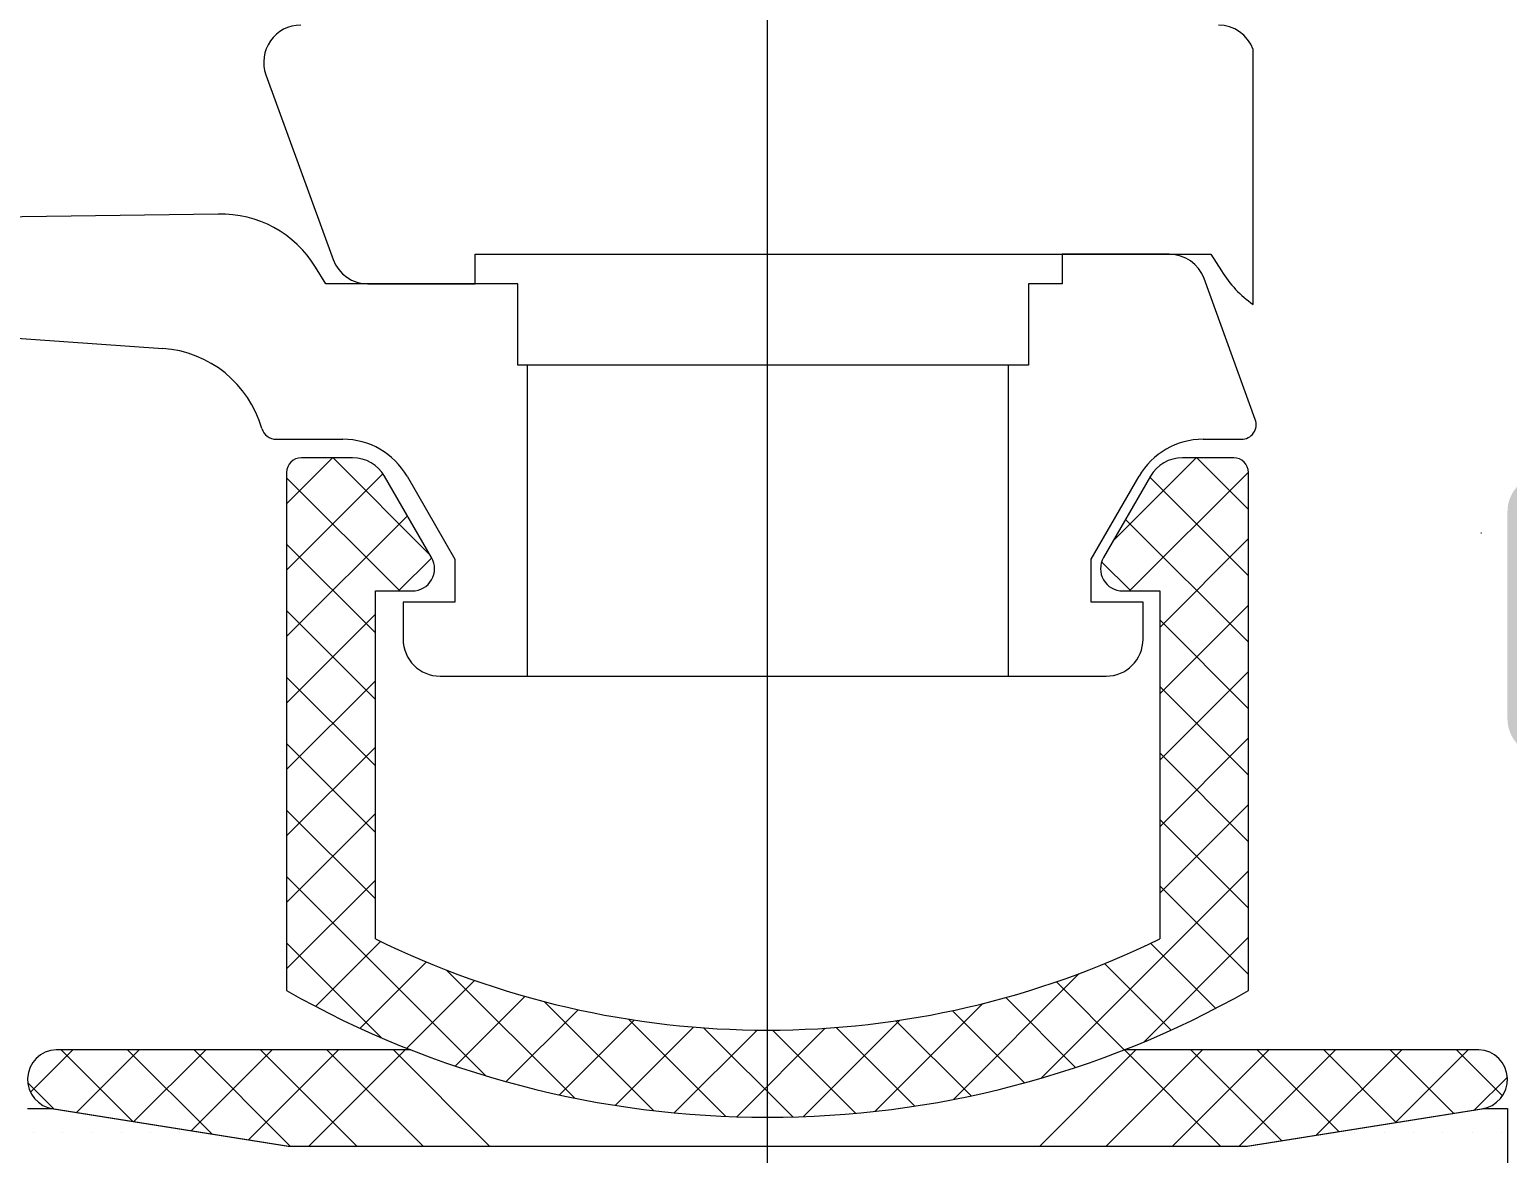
# Model space of a CAD drawing. Extents: x 820 to 5791, y 1495 to 5010.
# Drawn here: x 2905.487 to 2907.484, y 2077.67 to 2079.189 of the extents above; entities that cross this region are included whole.
import ezdxf

# ---------------------------------------------------------------- set-up
doc = ezdxf.new("R2010")
doc.units = 0
doc.header["$LTSCALE"] = 20
doc.layers.get('0').update_dxf_attribs({"linetype": 'CONTINUOUS', "lineweight": 15})
doc.layers.get('DEFPOINTS').update_dxf_attribs({"linetype": 'CONTINUOUS'})
doc.layers.add('_00_TT_PLASTER INTERIOR', color=60, linetype='CONTINUOUS', lineweight=0)
doc.layers.add('ölç', color=63, linetype='CONTINUOUS', lineweight=20)
doc.layers.add('dış ölçü', color=7, linetype='CONTINUOUS', lineweight=20, true_color=0x0d6787)
doc.styles.add('TRS', font='times.ttf', dxfattribs={"width": 0.8})
doc.dimstyles.new('dış ölçü', dxfattribs={"dimtxt": 12, "dimasz": 5, "dimexe": 5, "dimexo": 35, "dimgap": 5, "dimtad": 1, "dimdec": 0, "dimdsep": 46, "dimtxsty": 'TRS', "dimblk": 'DOT', "dimcen": 0, "dimdle": 0.1, "dimclrd": 256, "dimclre": 256, "dimclrt": 73, "dimadec": 0, "dimazin": 0, "dimtfac": 0.3, "dimtdec": 0, "dimtix": 1, "dimtmove": 2, "dimatfit": 3, "dimldrblk": 'DOT', "dimfxl": 1, "dimfxlon": 1, "dimtolj": 1, "dimarcsym": 0})

# ---------------------------------------------------------------- blocks, each defined once
blk = doc.blocks.new('_Dot')
at = {"layer": 'ölç', "color": 0, "lineweight": -2}
blk.add_line((-0.5, 0), (-1, 0), dxfattribs=at)
at = {"layer": 'ölç', "color": 0, "const_width": 0.5}
blk.add_lwpolyline([(-0.25, 0, 1), (0.25, 0, 1)], format="xyb", close=True, dxfattribs=at)
blk = doc.blocks.new('*D176')
at = {"layer": 'DEFPOINTS', "color": 0, "transparency": 16777216}
for p in [(2844.1763, 2097.0445), (3414.391, 2084.5543), (3414.391, 1809.2783)]:
    blk.add_point(p, dxfattribs=at)
at = {"layer": 'dış ölçü', "lineweight": -2, "transparency": 16777216}
for p, q in [((2844.1763, 1810.2783), (2844.1763, 1804.2783)), ((3414.391, 1810.2783), (3414.391, 1804.2783)), ((2849.1763, 1809.2783), (3409.391, 1809.2783))]:
    blk.add_line(p, q, dxfattribs=at)
at = {"layer": 'dış ölçü', "lineweight": -2, "transparency": 16777216, "xscale": 5, "yscale": 5, "zscale": 5, "rotation": 180}
blk.add_blockref('_Dot', (2844.1763, 1809.2783), dxfattribs=at)
at = {"layer": 'dış ölçü', "lineweight": -2, "transparency": 16777216, "xscale": 5, "yscale": 5, "zscale": 5}
blk.add_blockref('_Dot', (3414.391, 1809.2783), dxfattribs=at)
at = {"layer": 'dış ölçü', "color": 73, "transparency": 16777216, "insert": (3129.2837, 1820.3994), "char_height": 12, "attachment_point": 5, "style": 'TRS'}
blk.add_mtext('\\A1;570', dxfattribs=at)
blk = doc.blocks.new('*D180')
at = {"layer": 'DEFPOINTS', "color": 0, "transparency": 16777216}
for p in [(3700.9717, 2100.0445), (2054.2879, 2083.4408), (3700.9717, 1729.2783)]:
    blk.add_point(p, dxfattribs=at)
at = {"layer": 'dış ölçü', "lineweight": -2, "transparency": 16777216}
for p, q in [((2054.2879, 1730.2783), (2054.2879, 1724.2783)), ((3700.9717, 1730.2783), (3700.9717, 1724.2783)), ((2059.2879, 1729.2783), (3695.9717, 1729.2783))]:
    blk.add_line(p, q, dxfattribs=at)
at = {"layer": 'dış ölçü', "lineweight": -2, "transparency": 16777216, "xscale": 5, "yscale": 5, "zscale": 5, "rotation": 180}
blk.add_blockref('_Dot', (2054.2879, 1729.2783), dxfattribs=at)
at = {"layer": 'dış ölçü', "lineweight": -2, "transparency": 16777216, "xscale": 5, "yscale": 5, "zscale": 5}
blk.add_blockref('_Dot', (3700.9717, 1729.2783), dxfattribs=at)
at = {"layer": 'dış ölçü', "color": 73, "transparency": 16777216, "insert": (2877.6298, 1740.3994), "char_height": 12, "attachment_point": 5, "style": 'TRS'}
blk.add_mtext('\\A1;1647', dxfattribs=at)
blk = doc.blocks.new('HGJFG')
h = blk.add_hatch(color=9)
h.dxf.hatch_style = 1
h.paths.add_polyline_path([(-2253.7727, -3291.2026), (-2249.6827, -3291.2026), (-2249.6827, -3291.9426), (-2253.7727, -3291.9426)], flags=16)
edge = h.paths.add_edge_path()
edge.add_arc((-2253.6056, -3290.8126), 0.02, 450, 630)
edge.add_line((-2253.6056, -3290.8326), (-2253.5255, -3290.9781))
edge.add_arc((-2253.543, -3290.9877), 0.02, 360, 388.8305, ccw=False)
edge.add_line((-2253.523, -3290.9877), (-2253.523, -3291.0226))
edge.add_arc((-2253.543, -3291.0226), 0.02, 270, 360, ccw=False)
edge.add_line((-2253.543, -3291.0426), (-2253.967, -3291.0426))
edge.add_arc((-2253.9875, -3291.0206), 0.03, 163, 313, ccw=False)
edge.add_line((-2254.0162, -3291.0119), (-2254.0113, -3290.9958))
edge.add_arc((-2253.9922, -3291.0017), 0.02, 504.5, 523, ccw=False)
edge.add_line((-2254.0085, -3290.9901), (-2253.881, -3290.8114))
edge.add_arc((-2253.8691, -3290.7954), 0.02, 233.2067, 437.5)
edge.add_line((-2253.8647, -3290.7759), (-2254.1327, -3290.7165))
edge.add_arc((-2254.137, -3290.736), 0.02, 437.5, 540)
edge.add_line((-2254.157, -3290.736), (-2254.157, -3290.8193))
edge.add_arc((-2254.137, -3290.8193), 0.02, 540, 577.8805)
edge.add_line((-2254.1528, -3290.8315), (-2254.1191, -3290.8748))
edge.add_arc((-2254.1349, -3290.8871), 0.02, 343, 397.8805, ccw=False)
edge.add_line((-2254.1158, -3290.8929), (-2254.153, -3291.0426))
edge.add_line((-2254.153, -3291.0426), (-2254.153, -3291.0726))
edge.add_arc((-2254.003, -3291.0726), 0.15, 540, 630)
edge.add_line((-2254.003, -3291.2226), (-2253.9527, -3291.2226))
edge.add_line((-2253.9527, -3291.2226), (-2253.9527, -3291.5426))
edge.add_line((-2253.9527, -3291.5426), (-2253.9227, -3291.5726))
edge.add_line((-2253.9227, -3291.5726), (-2253.9527, -3291.6026))
edge.add_line((-2253.9527, -3291.6026), (-2253.9527, -3291.7626))
edge.add_line((-2253.9527, -3291.7626), (-2254.021, -3291.7626))
edge.add_arc((-2254.0228, -3291.8026), 0.04, 447.3858, 630.1432)
edge.add_line((-2254.0227, -3291.8426), (-2253.9628, -3291.8426))
edge.add_line((-2253.9628, -3291.8426), (-2253.9628, -3291.9427))
edge.add_arc((-2253.9828, -3291.9427), 0.02, 270.4226, 360, ccw=False)
edge.add_line((-2253.9826, -3291.9627), (-2256.0028, -3291.9776))
edge.add_line((-2256.0028, -3291.9776), (-2256.0028, -3291.9626))
edge.add_line((-2256.0028, -3291.9626), (-2256.0528, -3291.9626))
edge.add_arc((-2256.0528, -3291.9126), 0.05, 180, 270, ccw=False)
edge.add_line((-2256.1028, -3291.9126), (-2256.1028, -3291.8426))
edge.add_line((-2256.1028, -3291.8426), (-2256.0428, -3291.8426))
edge.add_line((-2256.0428, -3291.8426), (-2256.0422, -3291.8425))
edge.add_arc((-2256.0425, -3291.8025), 0.04, 270.4308, 450.4297)
edge.add_line((-2256.0428, -3291.7626), (-2256.3128, -3291.7626))
edge.add_arc((-2256.3128, -3291.8026), 0.04, 450, 630)
edge.add_line((-2256.3128, -3291.8426), (-2256.2227, -3291.8427))
edge.add_line((-2256.2227, -3291.8427), (-2256.2227, -3291.9527))
edge.add_arc((-2256.2727, -3291.9527), 0.05, 270, 360, ccw=False)
edge.add_line((-2256.2727, -3292.0027), (-2256.9327, -3292.0027))
edge.add_arc((-2256.9327, -3291.9527), 0.05, 180.052, 270, ccw=False)
edge.add_line((-2256.9827, -3291.9527), (-2256.9828, -3291.8426))
edge.add_line((-2256.9828, -3291.8426), (-2256.8925, -3291.8426))
edge.add_arc((-2256.8928, -3291.8026), 0.04, 270.4308, 450.4297)
edge.add_line((-2256.8931, -3291.7627), (-2257.0527, -3291.7627))
edge.add_arc((-2257.0527, -3291.8127), 0.05, 450, 540)
edge.add_line((-2257.1027, -3291.8127), (-2257.1027, -3292.0926))
edge.add_arc((-2257.0527, -3292.0926), 0.05, 540, 630)
edge.add_line((-2257.0527, -3292.1426), (-2249.6527, -3292.1426))
edge.add_arc((-2249.6527, -3291.9926), 0.15, 270, 360)
edge.add_line((-2249.5027, -3291.9926), (-2249.5027, -3291.3126))
edge.add_arc((-2249.4527, -3291.3126), 0.05, 450, 540, ccw=False)
edge.add_line((-2249.4527, -3291.2626), (-2248.4527, -3291.2626))
edge.add_arc((-2248.4527, -3291.2126), 0.05, 270, 360)
edge.add_line((-2248.4027, -3291.2126), (-2248.4027, -3291.1426))
edge.add_arc((-2248.4527, -3291.1426), 0.05, 360, 450)
edge.add_line((-2248.4527, -3291.0926), (-2248.647, -3291.0926))
edge.add_arc((-2248.673, -3291.0776), 0.03, 180, 330, ccw=False)
edge.add_line((-2248.703, -3291.0776), (-2248.7403, -3290.8929))
edge.add_arc((-2248.7212, -3290.8871), 0.02, 142.1195, 197, ccw=False)
edge.add_line((-2248.7369, -3290.8748), (-2248.7033, -3290.8315))
edge.add_arc((-2248.7191, -3290.8193), 0.02, 322.1195, 360)
edge.add_line((-2248.6991, -3290.8193), (-2248.6991, -3290.736))
edge.add_arc((-2248.7191, -3290.736), 0.02, 360, 462.5)
edge.add_line((-2248.7234, -3290.7165), (-2248.9913, -3290.7759))
edge.add_arc((-2248.987, -3290.7954), 0.02, 462.5, 666.7933)
edge.add_line((-2248.975, -3290.8114), (-2248.8476, -3290.9901))
edge.add_arc((-2248.8639, -3291.0017), 0.02, 377, 395.5, ccw=False)
edge.add_line((-2248.8448, -3290.9958), (-2248.8399, -3291.0119))
edge.add_arc((-2248.8685, -3291.0206), 0.03, 227, 377, ccw=False)
edge.add_line((-2248.889, -3291.0426), (-2249.313, -3291.0426))
edge.add_arc((-2249.313, -3291.0226), 0.02, 180, 270, ccw=False)
edge.add_line((-2249.333, -3291.0226), (-2249.333, -3290.9877))
edge.add_arc((-2249.313, -3290.9877), 0.02, 511.1695, 540, ccw=False)
edge.add_line((-2249.3305, -3290.9781), (-2249.2505, -3290.8326))
edge.add_arc((-2249.2505, -3290.8126), 0.02, 270, 450)
edge.add_line((-2249.2505, -3290.7926), (-2249.663, -3290.7926))
edge.add_arc((-2249.663, -3290.8426), 0.05, 450, 540)
edge.add_line((-2249.713, -3290.8426), (-2249.713, -3291.0226))
edge.add_line((-2249.713, -3291.0226), (-2253.2837, -3291.0226))
edge.add_arc((-2253.2837, -3291.0026), 0.02, 208.8305, 270, ccw=False)
edge.add_line((-2253.3012, -3291.0122), (-2253.4079, -3290.8185))
edge.add_arc((-2253.4517, -3290.8426), 0.05, 388.8305, 450)
edge.add_line((-2253.4517, -3290.7926), (-2253.6056, -3290.7926))
at = {"color": 9, "ltscale": 0.5}
blk.add_line((-2258.1027, -3298.0946), (-2258.1027, -3268.2405), dxfattribs=at)
at = {"color": 9}
for p, q in [((-2257.4464, -3291.5327), (-2257.4464, -3291.1882)), ((-2258.7806, -3291.2224), (-2258.6897, -3291.4721)), ((-2258.8453, -3291.4107), (-2259.8011, -3291.424)), ((-2258.4977, -3291.505), (-2258.4977, -3291.465)), ((-2258.4977, -3291.465), (-2257.5036, -3291.465)), ((-2257.5597, -3291.465), (-2257.7047, -3291.465)), ((-2257.7047, -3291.465), (-2257.7047, -3291.505)), ((-2257.5036, -3291.465), (-2257.489, -3291.4875)), ((-2258.6997, -3291.505), (-2258.7134, -3291.4826)), ((-2258.4402, -3291.505), (-2258.6997, -3291.505)), ((-2258.6427, -3291.505), (-2258.4977, -3291.505)), ((-2258.4402, -3291.615), (-2258.4402, -3291.505)), ((-2257.7047, -3291.505), (-2257.7502, -3291.505)), ((-2257.7502, -3291.505), (-2257.7502, -3291.615)), ((-2257.4435, -3291.6882), (-2257.5127, -3291.4979)), ((-2259.5442, -3291.549), (-2258.9198, -3291.5922)), ((-2257.7502, -3291.615), (-2258.4402, -3291.615)), ((-2258.4273, -3291.615), (-2258.4273, -3292.035)), ((-2257.7773, -3291.615), (-2257.7773, -3292.035)), ((-2258.7668, -3291.715), (-2258.6765, -3291.715)), ((-2258.7668, -3291.715), (-2258.7668, -3291.715)), ((-2257.514, -3291.715), (-2257.4623, -3291.715)), ((-2258.7527, -3291.802), (-2258.6906, -3291.7399)), ((-2258.6635, -3291.7399), (-2258.7327, -3291.7399)), ((-2258.5593, -3291.8705), (-2258.6898, -3291.7399)), ((-2257.6357, -3291.8524), (-2257.5232, -3291.7399)), ((-2257.4727, -3291.7399), (-2257.5419, -3291.7399)), ((-2257.4527, -3291.8097), (-2257.5224, -3291.7399)), ((-2258.7527, -3291.7599), (-2258.7527, -3292.4599)), ((-2258.7527, -3291.8918), (-2258.6224, -3291.7615)), ((-2258.5996, -3291.9199), (-2258.7527, -3291.7669)), ((-2258.5567, -3291.8749), (-2258.6202, -3291.7649)), ((-2258.5899, -3291.765), (-2258.5252, -3291.877)), ((-2257.6652, -3291.877), (-2257.6006, -3291.765)), ((-2257.5852, -3291.7649), (-2257.6487, -3291.8749)), ((-2257.6134, -3291.9199), (-2257.4527, -3291.7593)), ((-2257.4527, -3291.8995), (-2257.5859, -3291.7662)), ((-2257.4527, -3292.4599), (-2257.4527, -3291.7599)), ((-2258.7527, -3291.9816), (-2258.5894, -3291.8183)), ((-2257.4527, -3291.9893), (-2257.6188, -3291.8232)), ((-2257.5727, -3291.9691), (-2257.4527, -3291.8491)), ((-2257.138, -3291.842), (-2257.1386, -3291.8419)), ((-2258.6327, -3291.9767), (-2258.7527, -3291.8567)), ((-2258.6012, -3291.9199), (-2258.5565, -3291.8753)), ((-2258.5252, -3291.877), (-2258.5252, -3291.935)), ((-2257.6652, -3291.935), (-2257.6652, -3291.877)), ((-2257.6118, -3291.9199), (-2257.6512, -3291.8806)), ((-2258.6327, -3292.3899), (-2258.6327, -3291.9199)), ((-2258.6327, -3291.9199), (-2258.5827, -3291.9199)), ((-2257.6227, -3291.9199), (-2257.5727, -3291.9199)), ((-2257.5727, -3291.9199), (-2257.5727, -3292.3899)), ((-2258.6327, -3292.0665), (-2258.7527, -3291.9465)), ((-2258.7527, -3292.0714), (-2258.6327, -3291.9514)), ((-2258.5252, -3291.935), (-2258.5952, -3291.935)), ((-2258.5952, -3291.935), (-2258.5952, -3291.985)), ((-2257.5952, -3291.935), (-2257.6652, -3291.935)), ((-2257.5952, -3291.985), (-2257.5952, -3291.935)), ((-2257.5727, -3292.0589), (-2257.4527, -3291.9389)), ((-2257.4527, -3292.0791), (-2257.5727, -3291.9591)), ((-2257.5727, -3292.1487), (-2257.4527, -3292.0287)), ((-2258.6327, -3292.1563), (-2258.7527, -3292.0363)), ((-2258.7527, -3292.1612), (-2258.6327, -3292.0412)), ((-2258.5452, -3292.035), (-2257.6452, -3292.035)), ((-2257.4527, -3292.1689), (-2257.5727, -3292.0489)), ((-2258.6327, -3292.2461), (-2258.7527, -3292.1261)), ((-2258.7527, -3292.251), (-2258.6327, -3292.131)), ((-2257.5727, -3292.2385), (-2257.4527, -3292.1185)), ((-2257.4527, -3292.2587), (-2257.5727, -3292.1387)), ((-2257.5727, -3292.3283), (-2257.4527, -3292.2083)), ((-2258.6327, -3292.3359), (-2258.7527, -3292.2159)), ((-2258.7527, -3292.3408), (-2258.6327, -3292.2208)), ((-2257.4527, -3292.3485), (-2257.5727, -3292.2285)), ((-2258.4834, -3292.575), (-2258.7527, -3292.3057)), ((-2258.7527, -3292.4306), (-2258.6327, -3292.3106)), ((-2257.7328, -3292.5782), (-2257.4527, -3292.2981)), ((-2257.4527, -3292.4383), (-2257.5727, -3292.3183)), ((-2257.5939, -3292.5291), (-2257.4527, -3292.3879)), ((-2258.6248, -3292.5234), (-2258.7527, -3292.3955)), ((-2258.7135, -3292.4813), (-2258.6256, -3292.3934)), ((-2257.4969, -3292.4839), (-2257.5849, -3292.3959)), ((-2258.6532, -3292.5108), (-2258.5637, -3292.4212)), ((-2258.3636, -3292.605), (-2258.5364, -3292.4322)), ((-2257.5574, -3292.5132), (-2257.6471, -3292.4235)), ((-2258.5903, -3292.5377), (-2258.4987, -3292.4461)), ((-2257.8513, -3292.6069), (-2257.6813, -3292.4369)), ((-2257.6205, -3292.5399), (-2257.7123, -3292.4481)), ((-2258.5247, -3292.5618), (-2258.4305, -3292.4677)), ((-2257.6864, -3292.5637), (-2257.7808, -3292.4694)), ((-2258.456, -3292.5829), (-2258.3587, -3292.4857)), ((-2258.2567, -3292.6221), (-2258.4039, -3292.4749)), ((-2257.9573, -3292.623), (-2257.8117, -3292.4775)), ((-2257.7554, -3292.5846), (-2257.8529, -3292.4871)), ((-2258.384, -3292.6008), (-2258.2829, -3292.4997)), ((-2258.3084, -3292.615), (-2258.2026, -3292.5092)), ((-2258.1591, -3292.6299), (-2258.2904, -3292.4985)), ((-2258.0686, -3292.6306), (-2258.189, -3292.5102)), ((-2258.1442, -3292.6304), (-2258.0246, -3292.5108)), ((-2258.0542, -3292.6302), (-2257.924, -3292.4999)), ((-2257.9036, -3292.616), (-2258.0099, -3292.5097)), ((-2257.8277, -3292.6021), (-2257.9291, -3292.5007)), ((-2258.2287, -3292.625), (-2258.1169, -3292.5132)), ((-2257.9837, -3292.6257), (-2258.0961, -3292.5133)), ((-2259.0988, -3292.5971), (-2259.0416, -3292.5399)), ((-2258.5846, -3292.5399), (-2259.0641, -3292.5399)), ((-2258.9606, -3292.6366), (-2259.0573, -3292.5399)), ((-2259.0364, -3292.6246), (-2258.9518, -3292.5399)), ((-2258.8539, -3292.6535), (-2258.9675, -3292.5399)), ((-2258.9589, -3292.6369), (-2258.862, -3292.5399)), ((-2258.8814, -3292.6492), (-2258.7722, -3292.5399)), ((-2258.7477, -3292.6699), (-2258.8777, -3292.5399)), ((-2258.8039, -3292.6615), (-2258.6824, -3292.5399)), ((-2258.6579, -3292.6699), (-2258.7879, -3292.5399)), ((-2258.7226, -3292.6699), (-2258.5926, -3292.5399)), ((-2258.5681, -3292.6699), (-2258.6981, -3292.5399)), ((-2258.4783, -3292.6699), (-2258.6083, -3292.5399)), ((-2257.7348, -3292.6699), (-2257.6048, -3292.5399)), ((-2257.645, -3292.6699), (-2257.515, -3292.5399)), ((-2257.1413, -3292.5399), (-2257.6207, -3292.5399)), ((-2257.4904, -3292.6699), (-2257.6204, -3292.5399)), ((-2257.5552, -3292.6699), (-2257.4252, -3292.5399)), ((-2257.4081, -3292.6625), (-2257.5306, -3292.5399)), ((-2257.4653, -3292.6699), (-2257.3353, -3292.5399)), ((-2257.3306, -3292.6502), (-2257.4408, -3292.5399)), ((-2257.3606, -3292.655), (-2257.2455, -3292.5399)), ((-2257.2531, -3292.6379), (-2257.351, -3292.5399)), ((-2257.1756, -3292.6256), (-2257.2612, -3292.5399)), ((-2257.2538, -3292.638), (-2257.1557, -3292.5399)), ((-2257.1093, -3292.602), (-2257.1714, -3292.5399)), ((-2259.0674, -3292.6197), (-2259.1024, -3292.5846)), ((-2257.1471, -3292.6211), (-2257.1028, -3292.5768)), ((-2259.1027, -3292.6192), (-2259.0695, -3292.6192)), ((-2259.0695, -3292.6192), (-2258.7497, -3292.6699)), ((-2259.0676, -3292.6196), (-2258.7506, -3292.6699)), ((-2257.4548, -3292.6699), (-2257.1378, -3292.6196)), ((-2257.4539, -3292.6699), (-2257.1342, -3292.6192)), ((-2257.1342, -3292.6192), (-2257.1027, -3292.6192)), ((-2257.1027, -3292.6192), (-2257.1027, -3293.3186)), ((-2259.0952, -3292.652), (-2259.0952, -3292.652)), ((-2259.0555, -3292.652), (-2259.0555, -3292.652)), ((-2259.0158, -3292.652), (-2259.0158, -3292.652)), ((-2258.9761, -3292.652), (-2258.9761, -3292.652)), ((-2258.9364, -3292.652), (-2258.9364, -3292.652)), ((-2258.8967, -3292.652), (-2258.8967, -3292.652)), ((-2258.7506, -3292.6699), (-2257.4548, -3292.6699)), ((-2258.7497, -3292.6699), (-2257.4539, -3292.6699)), ((-2257.3092, -3292.652), (-2257.3092, -3292.652)), ((-2257.2695, -3292.652), (-2257.2695, -3292.652)), ((-2257.2299, -3292.652), (-2257.2299, -3292.652)), ((-2257.1902, -3292.652), (-2257.1902, -3292.652)), ((-2257.1505, -3292.652), (-2257.1505, -3292.652)), ((-2257.1108, -3292.652), (-2257.1108, -3292.652))]:
    blk.add_line(p, q, dxfattribs=at)
for centre, radius, start, end in [((-2258.7336, -3291.2053), 0.05, 90, 200), ((-2257.4934, -3291.2053), 0.05, 20, 90), ((-2258.8415, -3291.5606), 0.15, 31.346, 91.4597), ((-2258.6427, -3291.455), 0.05, 200, 270), ((-2257.5597, -3291.515), 0.05, 20, 90), ((-2257.3609, -3291.4095), 0.15, 211.346, 235.2489), ((-2258.9302, -3291.7419), 0.15, 15.9884, 86.0433), ((-2257.4623, -3291.695), 0.02, 270, 20), ((-2258.7668, -3291.695), 0.02, 195.9884, 270), ((-2258.6765, -3291.815), 0.1, 30, 90), ((-2257.514, -3291.815), 0.1, 90, 150), ((-2258.7327, -3291.7599), 0.02, 90, 180), ((-2258.6635, -3291.7899), 0.05, 30, 90), ((-2257.5419, -3291.7899), 0.05, 90, 150), ((-2257.4727, -3291.7599), 0.02, 360, 90), ((-2258.5827, -3291.8899), 0.03, 270, 30), ((-2257.6227, -3291.8899), 0.03, 150, 270), ((-2258.5452, -3291.985), 0.05, 180, 270), ((-2257.6452, -3291.985), 0.05, 270, 359.9995), ((-2258.1027, -3291.3133), 1.2, 243.7899, 296.2101), ((-2258.1027, -3291.3111), 1.32, 240.5001, 299.4999), ((-2259.0627, -3292.5799), 0.04, 92.0374, 262.9464), ((-2257.1427, -3292.5799), 0.04, 277.0536, 87.9626)]:
    blk.add_arc(centre, radius, start, end, dxfattribs=at)

msp = doc.modelspace()

# ---------------------------------------------------------------- block references
at = {"layer": '_00_TT_PLASTER INTERIOR'}
msp.add_blockref('HGJFG', (5164.5872, 5370.3499), dxfattribs=at)

# ---------------------------------------------------------------- dimensions: what is measured, and where the dimension line sits
at = {"layer": 'dış ölçü'}
for base, p1, p2, picture, middle in [((3700.9717, 1729.2783), (2054.2879, 2083.4408), (3700.9717, 2100.0445), '*D180', (2877.6298, 1740.3994)), ((3414.391, 1809.2783), (2844.1763, 2097.0445), (3414.391, 2084.5543), '*D176', (3129.2837, 1820.3994))]:
    dim = msp.add_linear_dim(base=base, p1=p1, p2=p2, dimstyle='dış ölçü', dxfattribs=at)
    dim.commit()
    dim.dimension.update_dxf_attribs({"geometry": picture, "text_midpoint": middle})

doc.saveas('drawing.dxf')
